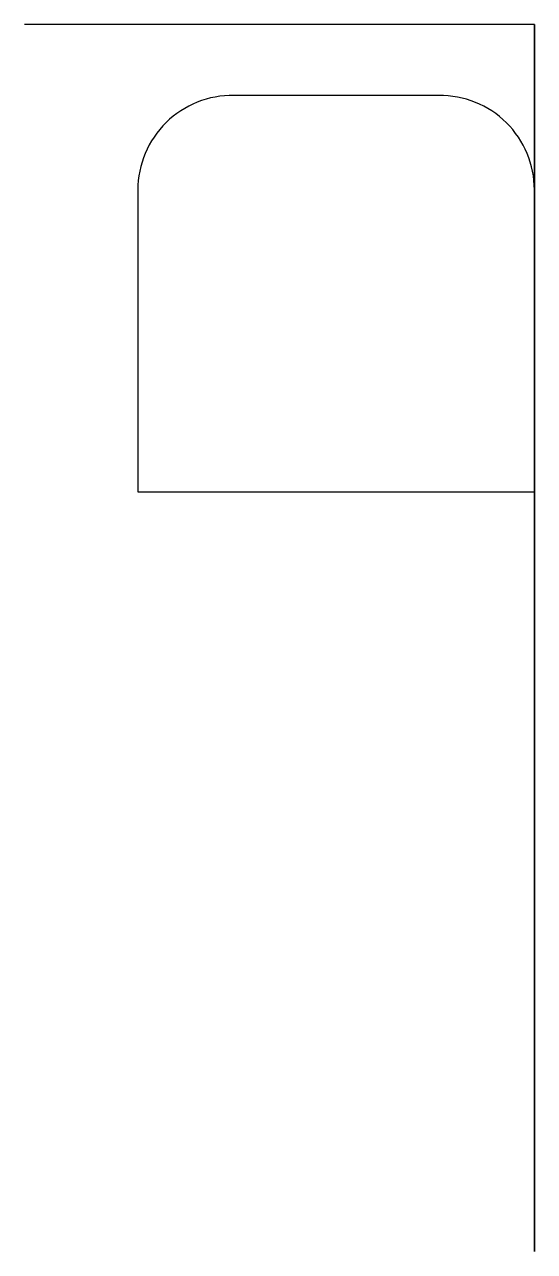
# Model space of a CAD drawing. Header units: millimetres. Extents: x -13.5 to 13.5, y -32.5 to 32.5.
import ezdxf

# ---------------------------------------------------------------- set-up
doc = ezdxf.new("R2010")
doc.units = ezdxf.units.MM
doc.layers.get('0').update_dxf_attribs({"linetype": 'CONTINUOUS'})

msp = doc.modelspace()

# ---------------------------------------------------------------- linework, layer by layer
for p, q in [((13.5, 32.5), (-13.5, 32.5)), ((13.5, 32.5), (13.5, -32.5)), ((13.5, -32.5), (13.5, 32.5))]:
    msp.add_line(p, q)
msp.add_lwpolyline([(-7.5, 7.742), (13.5, 7.742), (13.5, 23.742, 0.417719), (8.441, 28.742), (-2.418, 28.742, 0.419042), (-7.5, 23.742)], format="xyb", close=True)

doc.saveas('drawing.dxf')
